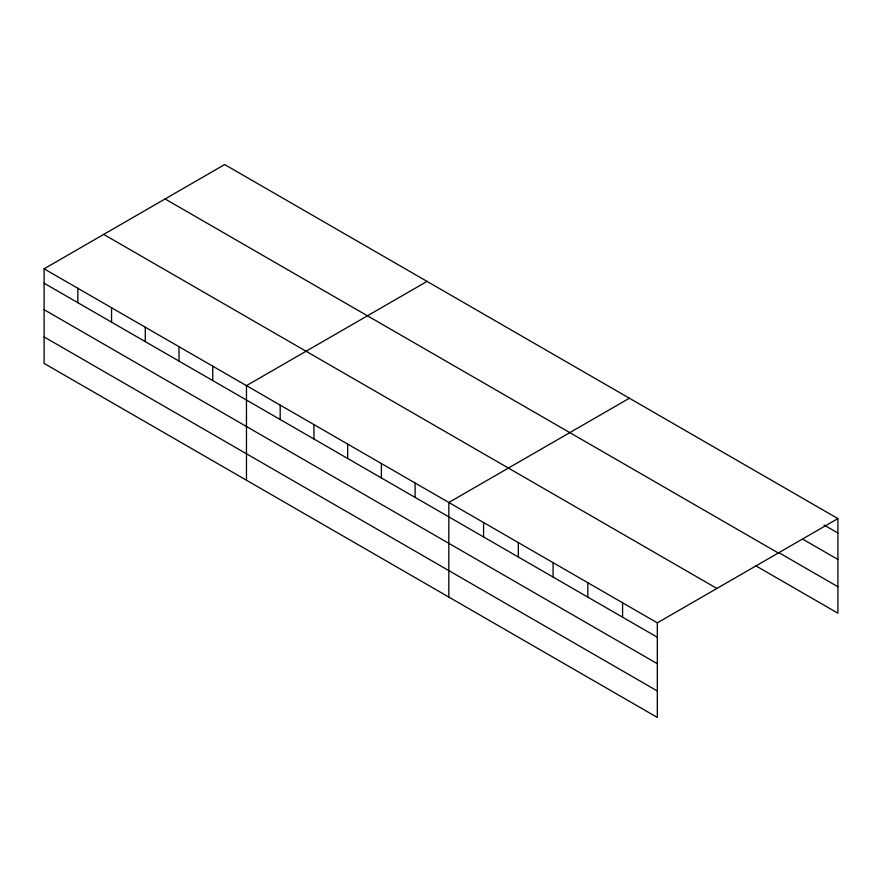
<?xml version="1.0" encoding="UTF-8"?>
<svg xmlns="http://www.w3.org/2000/svg" width="882" height="882" viewBox="0 0 882 882"><rect width="100%" height="100%" fill="white"/><g stroke="black" fill="none" stroke-linecap="round" stroke-linejoin="round"><path stroke-width="1.32" d="M44.1 268.812L657.333 622.846L657.333 717.441L44.1 363.406L44.1 268.812L224.667 164.559L837.9 518.594L837.9 613.188L755.665 565.715M427.042 281.391L246.464 385.643L246.464 480.238M629.406 398.223L448.828 502.475L448.828 597.07M657.333 622.846L837.9 518.594M823.997 524.977L837.9 533.004M803.149 539.398L837.9 559.464M778.828 552.628L837.9 586.728M165.088 198.957L778.31 553.003M103.69 234.403L716.912 588.448M44.1 283.21L657.333 637.256M44.1 309.67L657.333 663.716M44.1 336.935L657.333 690.981M622.582 602.792L622.582 617.191M587.831 582.726L587.831 597.125M553.08 562.661L553.08 577.071M518.329 542.595L518.329 557.005M483.579 522.541L483.579 536.94M415.102 483.005L415.102 497.404M381.377 463.535L381.377 477.934M347.651 444.054L347.651 458.464M313.926 424.584L313.926 438.993M280.189 405.114L280.189 419.523M212.738 366.173L212.738 380.572M179.013 346.692L179.013 361.102M145.287 327.222L145.287 341.632M111.551 307.752L111.551 322.162M77.825 288.282L77.825 302.68"/></g></svg>
